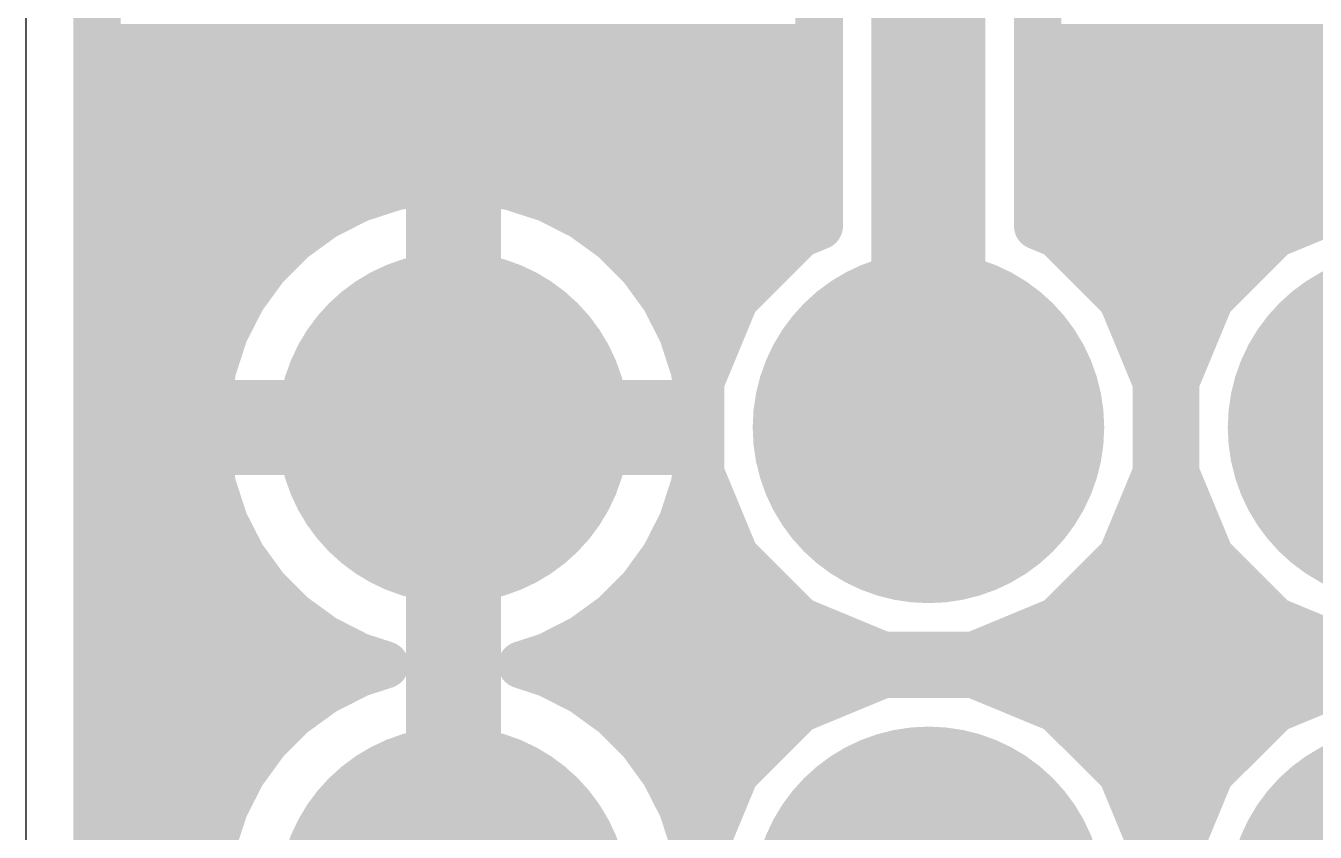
# Model space of a CAD drawing. Extents: x 0 to 38, y 0 to 44.4.
# Drawn here: x 0 to 6.89, y 25.01 to 29.33 of the extents above; entities that cross this region are included whole.
import ezdxf

# ---------------------------------------------------------------- set-up
doc = ezdxf.new("R2010")
doc.units = 0
for name, color, linetype in [('1', 22, 'CONTINUOUS'), ('17', 82, 'CONTINUOUS'), ('20', 7, 'CONTINUOUS')]:
    doc.layers.add(name, color=color, linetype=linetype)

# ---------------------------------------------------------------- blocks, each defined once
blk = doc.blocks.new('ROUNDP')
at = {"const_width": 0.5}
blk.add_lwpolyline([(0, -0.25, 1), (0, 0.25, 1), (0, -0.25)], format="xyb", dxfattribs=at)

msp = doc.modelspace()

# ---------------------------------------------------------------- linework, layer by layer
at = {"layer": '1'}
for points, const_width in [([(0.381, 0.381), (0.381, 44.059)], 0.254), ([(4.2418, 29.96), (4.2418, 28.2557)], 0.254), ([(4.826, 27.178), (4.826, 29.718)], 0.6096), ([(5.4102, 28.2557), (5.4102, 29.476)], 0.254), ([(0.381, 29.21), (4.2418, 29.21)], 0.254), ([(5.4102, 29.21), (9.4846, 29.21)], 0.254), ([(0.381, 28.956), (4.2418, 28.956)], 0.254), ([(5.4102, 28.956), (9.4846, 28.956)], 0.254), ([(0.381, 28.702), (4.2418, 28.702)], 0.254), ([(5.4102, 28.702), (11.5316, 28.702)], 0.254), ([(2.159, 28.4951), (1.9767, 28.4663)], 0.254), ([(2.159, 27.305), (2.159, 28.4951)], 0.254), ([(2.5953, 28.4663), (2.413, 28.4951)], 0.254), ([(2.413, 28.4951), (2.413, 27.305)], 0.254), ([(0.381, 28.448), (1.9205, 28.448)], 0.254), ([(1.9767, 28.4663), (1.779, 28.402)], 0.254), ([(2.159, 28.448), (2.413, 28.448)], 0.254), ([(2.793, 28.402), (2.5953, 28.4663)], 0.254), ([(2.6515, 28.448), (4.2418, 28.448)], 0.254), ([(5.4102, 28.448), (11.5316, 28.448)], 0.254), ([(1.779, 28.402), (1.5937, 28.3076)], 0.254), ([(2.9783, 28.3076), (2.793, 28.402)], 0.254), ([(7.1235, 28.3972), (6.6754, 28.2116)], 0.254), ([(1.5937, 28.3076), (1.4256, 28.1854)], 0.254), ([(3.1464, 28.1854), (2.9783, 28.3076)], 0.254), ([(4.1354, 28.2116), (3.7924, 27.8686)], 0.254), ([(4.2418, 28.2557), (4.1354, 28.2116)], 0.254), ([(5.5166, 28.2116), (5.4102, 28.2557)], 0.254), ([(5.8596, 27.8686), (5.5166, 28.2116)], 0.254), ([(6.6754, 28.2116), (6.3324, 27.8686)], 0.254), ([(0.381, 28.194), (1.4373, 28.194)], 0.254), ([(1.4256, 28.1854), (1.2786, 28.0384)], 0.254), ([(2.159, 28.194), (2.413, 28.194)], 0.254), ([(3.1347, 28.194), (4.1178, 28.194)], 0.254), ([(3.2934, 28.0384), (3.1464, 28.1854)], 0.254), ([(5.5342, 28.194), (6.6578, 28.194)], 0.254), ([(1.2786, 28.0384), (1.1563, 27.8703)], 0.254), ([(3.4156, 27.8703), (3.2934, 28.0384)], 0.254), ([(0.381, 27.94), (1.207, 27.94)], 0.254), ([(2.159, 27.94), (2.413, 27.94)], 0.254), ([(3.365, 27.94), (3.8638, 27.94)], 0.254), ([(5.7882, 27.94), (6.4038, 27.94)], 0.254), ([(1.1563, 27.8703), (1.062, 27.685)], 0.254), ([(3.51, 27.685), (3.4156, 27.8703)], 0.254), ([(3.7924, 27.8686), (3.6068, 27.4205)], 0.254), ([(6.0452, 27.4205), (5.8596, 27.8686)], 0.254), ([(6.3324, 27.8686), (6.1468, 27.4205)], 0.254), ([(0.381, 27.686), (1.0625, 27.686)], 0.254), ([(1.062, 27.685), (0.9977, 27.4873)], 0.254), ([(2.159, 27.686), (2.413, 27.686)], 0.254), ([(3.5095, 27.686), (3.7168, 27.686)], 0.254), ([(3.5743, 27.4873), (3.51, 27.685)], 0.254), ([(5.9352, 27.686), (6.2568, 27.686)], 0.254), ([(0.9977, 27.4873), (0.9689, 27.305)], 0.254), ([(3.6031, 27.305), (3.5743, 27.4873)], 0.254), ([(0.381, 27.432), (0.989, 27.432)], 0.254), ([(2.159, 27.432), (2.413, 27.432)], 0.254), ([(3.583, 27.432), (3.6116, 27.432)], 0.254), ([(3.6068, 27.4205), (3.6068, 26.9355)], 0.254), ([(6.0404, 27.432), (6.1516, 27.432)], 0.254), ([(6.0452, 26.9355), (6.0452, 27.4205)], 0.254), ([(6.1468, 27.4205), (6.1468, 26.9355)], 0.254), ([(0.9689, 27.305), (2.159, 27.305)], 0.254), ([(2.413, 27.305), (2.159, 27.305)], 0.254), ([(2.159, 27.305), (2.159, 27.051)], 0.254), ([(2.413, 27.051), (2.413, 27.305)], 0.254), ([(2.413, 27.305), (3.6031, 27.305)], 0.254), ([(0.381, 27.178), (2.159, 27.178)], 0.254), ([(2.413, 27.178), (3.6068, 27.178)], 0.254), ([(6.0452, 27.178), (6.1468, 27.178)], 0.254), ([(2.159, 27.051), (0.9689, 27.051)], 0.254), ([(0.9689, 27.051), (0.9977, 26.8687)], 0.254), ([(2.159, 25.9551), (2.159, 27.051)], 0.254), ([(2.159, 27.051), (2.413, 27.051)], 0.254), ([(2.413, 27.051), (2.413, 24.765)], 0.254), ([(3.6031, 27.051), (2.413, 27.051)], 0.254), ([(3.5743, 26.8687), (3.6031, 27.051)], 0.254), ([(0.381, 26.924), (0.989, 26.924)], 0.254), ([(2.159, 26.924), (2.413, 26.924)], 0.254), ([(3.583, 26.924), (3.6116, 26.924)], 0.254), ([(3.6068, 26.9355), (3.7924, 26.4874)], 0.254), ([(5.8596, 26.4874), (6.0452, 26.9355)], 0.254), ([(6.0404, 26.924), (6.1516, 26.924)], 0.254), ([(6.1468, 26.9355), (6.3324, 26.4874)], 0.254), ([(0.9977, 26.8687), (1.062, 26.671)], 0.254), ([(3.51, 26.671), (3.5743, 26.8687)], 0.254), ([(0.381, 26.67), (1.0625, 26.67)], 0.254), ([(1.062, 26.671), (1.1563, 26.4857)], 0.254), ([(2.159, 26.67), (2.413, 26.67)], 0.254), ([(3.4156, 26.4857), (3.51, 26.671)], 0.254), ([(3.5095, 26.67), (3.7168, 26.67)], 0.254), ([(5.9352, 26.67), (6.2568, 26.67)], 0.254), ([(1.1563, 26.4857), (1.2786, 26.3176)], 0.254), ([(3.2934, 26.3176), (3.4156, 26.4857)], 0.254), ([(3.7924, 26.4874), (4.1354, 26.1444)], 0.254), ([(5.5166, 26.1444), (5.8596, 26.4874)], 0.254), ([(6.3324, 26.4874), (6.6754, 26.1444)], 0.254), ([(0.381, 26.416), (1.207, 26.416)], 0.254), ([(2.159, 26.416), (2.413, 26.416)], 0.254), ([(3.365, 26.416), (3.8638, 26.416)], 0.254), ([(5.7882, 26.416), (6.4038, 26.416)], 0.254), ([(1.2786, 26.3176), (1.4256, 26.1706)], 0.254), ([(3.1464, 26.1706), (3.2934, 26.3176)], 0.254), ([(0.381, 26.162), (1.4373, 26.162)], 0.254), ([(1.4256, 26.1706), (1.5937, 26.0484)], 0.254), ([(2.159, 26.162), (2.413, 26.162)], 0.254), ([(2.9783, 26.0484), (3.1464, 26.1706)], 0.254), ([(3.1347, 26.162), (4.1178, 26.162)], 0.254), ([(4.1354, 26.1444), (4.5835, 25.9588)], 0.254), ([(5.0685, 25.9588), (5.5166, 26.1444)], 0.254), ([(5.5342, 26.162), (6.6578, 26.162)], 0.254), ([(6.6754, 26.1444), (7.1235, 25.9588)], 0.254), ([(1.5937, 26.0484), (1.779, 25.954)], 0.254), ([(2.793, 25.954), (2.9783, 26.0484)], 0.254), ([(1.779, 25.954), (1.9205, 25.908)], 0.254), ([(2.159, 24.765), (2.159, 25.9551)], 0.254), ([(2.6515, 25.908), (2.793, 25.954)], 0.254), ([(4.5835, 25.9588), (5.0685, 25.9588)], 0.254), ([(0.381, 25.908), (1.9205, 25.908)], 0.254), ([(1.9205, 25.908), (1.779, 25.862)], 0.254), ([(2.159, 25.908), (2.413, 25.908)], 0.254), ([(2.793, 25.862), (2.6515, 25.908)], 0.254), ([(2.6515, 25.908), (9.4846, 25.908)], 0.254), ([(1.779, 25.862), (1.5937, 25.7676)], 0.254), ([(2.9783, 25.7676), (2.793, 25.862)], 0.254), ([(4.5835, 25.8572), (4.1354, 25.6716)], 0.254), ([(5.0685, 25.8572), (4.5835, 25.8572)], 0.254), ([(5.5166, 25.6716), (5.0685, 25.8572)], 0.254), ([(7.1235, 25.8572), (6.6754, 25.6716)], 0.254), ([(1.5937, 25.7676), (1.4256, 25.6454)], 0.254), ([(3.1464, 25.6454), (2.9783, 25.7676)], 0.254), ([(4.1354, 25.6716), (3.7924, 25.3286)], 0.254), ([(5.8596, 25.3286), (5.5166, 25.6716)], 0.254), ([(6.6754, 25.6716), (6.3324, 25.3286)], 0.254), ([(0.381, 25.654), (1.4373, 25.654)], 0.254), ([(1.4256, 25.6454), (1.2786, 25.4984)], 0.254), ([(2.159, 25.654), (2.413, 25.654)], 0.254), ([(3.1347, 25.654), (4.1178, 25.654)], 0.254), ([(3.2934, 25.4984), (3.1464, 25.6454)], 0.254), ([(5.5342, 25.654), (6.6578, 25.654)], 0.254), ([(1.2786, 25.4984), (1.1563, 25.3302)], 0.254), ([(3.4156, 25.3302), (3.2934, 25.4984)], 0.254), ([(0.381, 25.4), (1.207, 25.4)], 0.254), ([(2.159, 25.4), (2.413, 25.4)], 0.254), ([(3.365, 25.4), (3.8638, 25.4)], 0.254), ([(5.7882, 25.4), (6.4038, 25.4)], 0.254), ([(1.1563, 25.3302), (1.062, 25.145)], 0.254), ([(3.51, 25.145), (3.4156, 25.3302)], 0.254), ([(3.7924, 25.3286), (3.6068, 24.8805)], 0.254), ([(6.0452, 24.8805), (5.8596, 25.3286)], 0.254), ([(6.3324, 25.3286), (6.1468, 24.8805)], 0.254), ([(0.381, 25.146), (1.0625, 25.146)], 0.254), ([(1.062, 25.145), (0.9977, 24.9473)], 0.254), ([(2.159, 25.146), (2.413, 25.146)], 0.254), ([(3.5095, 25.146), (3.7168, 25.146)], 0.254), ([(3.5743, 24.9473), (3.51, 25.145)], 0.254), ([(5.9352, 25.146), (6.2568, 25.146)], 0.254), ([(0.9977, 24.9473), (0.9689, 24.765)], 0.254), ([(3.6031, 24.765), (3.5743, 24.9473)], 0.254), ([(0.381, 24.892), (0.989, 24.892)], 0.254), ([(2.159, 24.892), (2.413, 24.892)], 0.254), ([(3.583, 24.892), (3.6116, 24.892)], 0.254), ([(6.0404, 24.892), (6.1516, 24.892)], 0.254)]:
    msp.add_lwpolyline(points, dxfattribs=dict(at, const_width=const_width))
for points, const_width in [([(0.381, 29.2735, 1), (0.381, 29.1465)], 0.127), ([(4.2418, 29.1465, 1), (4.2418, 29.2735)], 0.127), ([(5.4102, 29.2735, 1), (5.4102, 29.1465)], 0.127), ([(0.381, 29.0195, 1), (0.381, 28.8925)], 0.127), ([(4.2418, 28.8925, 1), (4.2418, 29.0195)], 0.127), ([(5.4102, 29.0195, 1), (5.4102, 28.8925)], 0.127), ([(0.381, 28.7655, 1), (0.381, 28.6385)], 0.127), ([(4.2418, 28.6385, 1), (4.2418, 28.7655)], 0.127), ([(5.4102, 28.7655, 1), (5.4102, 28.6385)], 0.127), ([(2.2225, 28.4951, 1), (2.0955, 28.4951)], 0.127), ([(2.1689, 28.4324, 1), (2.1491, 28.5579)], 0.127), ([(2.4229, 28.5579, 1), (2.4031, 28.4324)], 0.127), ([(2.4765, 28.4951, 1), (2.3495, 28.4951)], 0.127), ([(0.381, 28.5115, 1), (0.381, 28.3845)], 0.127), ([(1.9668, 28.529, 1), (1.9866, 28.4036)], 0.127), ([(1.9205, 28.3845, 1), (1.9205, 28.5115)], 0.127), ([(1.9963, 28.4059, 1), (1.9571, 28.5267)], 0.127), ([(2.159, 28.5115, 1), (2.159, 28.3845)], 0.127), ([(2.413, 28.3845, 1), (2.413, 28.5115)], 0.127), ([(2.6149, 28.5267, 1), (2.5757, 28.4059)], 0.127), ([(2.5854, 28.4036, 1), (2.6052, 28.529)], 0.127), ([(2.6515, 28.5115, 1), (2.6515, 28.3845)], 0.127), ([(4.2418, 28.3845, 1), (4.2418, 28.5115)], 0.127), ([(5.4102, 28.5115, 1), (5.4102, 28.3845)], 0.127), ([(1.7594, 28.4624, 1), (1.7986, 28.3416)], 0.127), ([(1.8078, 28.3455, 1), (1.7502, 28.4586)], 0.127), ([(2.8218, 28.4586, 1), (2.7642, 28.3455)], 0.127), ([(2.7734, 28.3416, 1), (2.8126, 28.4624)], 0.127), ([(1.5649, 28.3642, 1), (1.6226, 28.2511)], 0.127), ([(1.6311, 28.2563, 1), (1.5564, 28.359)], 0.127), ([(3.0156, 28.359, 1), (2.9409, 28.2563)], 0.127), ([(2.9494, 28.2511, 1), (3.0071, 28.3642)], 0.127), ([(4.1111, 28.2703, 1), (4.1597, 28.1529)], 0.127), ([(4.1803, 28.1667, 1), (4.0905, 28.2565)], 0.127), ([(4.2661, 28.197, 1), (4.2175, 28.3143)], 0.127), ([(5.4345, 28.3143, 1), (5.3859, 28.197)], 0.127), ([(5.5615, 28.2565, 1), (5.4717, 28.1667)], 0.127), ([(5.4923, 28.1529, 1), (5.5409, 28.2703)], 0.127), ([(6.6511, 28.2703, 1), (6.6997, 28.1529)], 0.127), ([(6.7203, 28.1667, 1), (6.6305, 28.2565)], 0.127), ([(0.381, 28.2575, 1), (0.381, 28.1305)], 0.127), ([(1.3882, 28.2368, 1), (1.4629, 28.1341)], 0.127), ([(1.4705, 28.1405, 1), (1.3807, 28.2303)], 0.127), ([(1.4373, 28.1305, 1), (1.4373, 28.2575)], 0.127), ([(2.159, 28.2575, 1), (2.159, 28.1305)], 0.127), ([(2.413, 28.1305, 1), (2.413, 28.2575)], 0.127), ([(3.1347, 28.2575, 1), (3.1347, 28.1305)], 0.127), ([(3.1913, 28.2303, 1), (3.1015, 28.1405)], 0.127), ([(3.1091, 28.1341, 1), (3.1838, 28.2368)], 0.127), ([(4.1178, 28.1305, 1), (4.1178, 28.2575)], 0.127), ([(4.1783, 28.2557, 1), (4.3053, 28.2557)], 0.127), ([(5.3467, 28.2557, 1), (5.4737, 28.2557)], 0.127), ([(5.5342, 28.2575, 1), (5.5342, 28.1305)], 0.127), ([(6.6578, 28.1305, 1), (6.6578, 28.2575)], 0.127), ([(1.2336, 28.0833, 1), (1.3235, 27.9935)], 0.127), ([(1.3299, 28.0011, 1), (1.2272, 28.0758)], 0.127), ([(3.3448, 28.0758, 1), (3.2421, 28.0011)], 0.127), ([(3.2485, 27.9935, 1), (3.3383, 28.0833)], 0.127), ([(0.381, 28.0035, 1), (0.381, 27.8765)], 0.127), ([(1.207, 27.8765, 1), (1.207, 28.0035)], 0.127), ([(2.159, 28.0035, 1), (2.159, 27.8765)], 0.127), ([(2.413, 27.8765, 1), (2.413, 28.0035)], 0.127), ([(3.365, 28.0035, 1), (3.365, 27.8765)], 0.127), ([(3.8638, 27.8765, 1), (3.8638, 28.0035)], 0.127), ([(5.7882, 28.0035, 1), (5.7882, 27.8765)], 0.127), ([(6.4038, 27.8765, 1), (6.4038, 28.0035)], 0.127), ([(1.2129, 27.8414, 1), (1.0998, 27.8991)], 0.127), ([(3.4722, 27.8991, 1), (3.3591, 27.8414)], 0.127), ([(3.8511, 27.8443, 1), (3.7337, 27.8929)], 0.127), ([(5.9183, 27.8929, 1), (5.8009, 27.8443)], 0.127), ([(6.3911, 27.8443, 1), (6.2737, 27.8929)], 0.127), ([(1.105, 27.9076, 1), (1.2077, 27.8329)], 0.127), ([(3.3643, 27.8329, 1), (3.467, 27.9076)], 0.127), ([(3.7475, 27.9135, 1), (3.8373, 27.8237)], 0.127), ([(5.8147, 27.8237, 1), (5.9045, 27.9135)], 0.127), ([(6.2875, 27.9135, 1), (6.3773, 27.8237)], 0.127), ([(0.381, 27.7495, 1), (0.381, 27.6225)], 0.127), ([(1.1224, 27.6654, 1), (1.0016, 27.7046)], 0.127), ([(1.0625, 27.6225, 1), (1.0625, 27.7495)], 0.127), ([(2.159, 27.7495, 1), (2.159, 27.6225)], 0.127), ([(2.413, 27.6225, 1), (2.413, 27.7495)], 0.127), ([(3.5095, 27.7495, 1), (3.5095, 27.6225)], 0.127), ([(3.5704, 27.7046, 1), (3.4496, 27.6654)], 0.127), ([(3.7168, 27.6225, 1), (3.7168, 27.7495)], 0.127), ([(5.9352, 27.7495, 1), (5.9352, 27.6225)], 0.127), ([(6.2568, 27.6225, 1), (6.2568, 27.7495)], 0.127), ([(1.0054, 27.7138, 1), (1.1185, 27.6562)], 0.127), ([(3.4535, 27.6562, 1), (3.5666, 27.7138)], 0.127), ([(1.0604, 27.4774, 1), (0.935, 27.4972)], 0.127), ([(3.637, 27.4972, 1), (3.5116, 27.4774)], 0.127), ([(0.381, 27.4955, 1), (0.381, 27.3685)], 0.127), ([(0.9373, 27.5069, 1), (1.0581, 27.4677)], 0.127), ([(0.989, 27.3685, 1), (0.989, 27.4955)], 0.127), ([(2.159, 27.4955, 1), (2.159, 27.3685)], 0.127), ([(2.413, 27.3685, 1), (2.413, 27.4955)], 0.127), ([(3.5139, 27.4677, 1), (3.6347, 27.5069)], 0.127), ([(3.583, 27.4955, 1), (3.583, 27.3685)], 0.127), ([(3.6703, 27.4205, 1), (3.5433, 27.4205)], 0.127), ([(3.5481, 27.4448, 1), (3.6655, 27.3962)], 0.127), ([(3.6116, 27.3685, 1), (3.6116, 27.4955)], 0.127), ([(6.0404, 27.4955, 1), (6.0404, 27.3685)], 0.127), ([(6.1087, 27.4205, 1), (5.9817, 27.4205)], 0.127), ([(5.9865, 27.3962, 1), (6.1039, 27.4448)], 0.127), ([(6.2103, 27.4205, 1), (6.0833, 27.4205)], 0.127), ([(6.0881, 27.4448, 1), (6.2055, 27.3962)], 0.127), ([(6.1516, 27.3685, 1), (6.1516, 27.4955)], 0.127), ([(0.9061, 27.3149, 1), (1.0316, 27.2951)], 0.127), ([(0.9689, 27.3685, 1), (0.9689, 27.2415)], 0.127), ([(2.159, 27.3685, 1), (2.159, 27.2415)], 0.127), ([(2.2225, 27.305, 1), (2.0955, 27.305)], 0.127), ([(2.0955, 27.305, 1), (2.2225, 27.305)], 0.127), ([(2.159, 27.2415, 1), (2.159, 27.3685)], 0.127), ([(2.4765, 27.305, 1), (2.3495, 27.305)], 0.127), ([(2.413, 27.3685, 1), (2.413, 27.2415)], 0.127), ([(2.3495, 27.305, 1), (2.4765, 27.305)], 0.127), ([(2.413, 27.2415, 1), (2.413, 27.3685)], 0.127), ([(3.5404, 27.2951, 1), (3.6659, 27.3149)], 0.127), ([(3.6031, 27.2415, 1), (3.6031, 27.3685)], 0.127), ([(0.381, 27.2415, 1), (0.381, 27.1145)], 0.127), ([(2.159, 27.1145, 1), (2.159, 27.2415)], 0.127), ([(2.413, 27.2415, 1), (2.413, 27.1145)], 0.127), ([(3.6068, 27.1145, 1), (3.6068, 27.2415)], 0.127), ([(4.6736, 27.178, 1), (4.9784, 27.178)], 0.3048), ([(6.0452, 27.2415, 1), (6.0452, 27.1145)], 0.127), ([(6.1468, 27.1145, 1), (6.1468, 27.2415)], 0.127), ([(1.0316, 27.0609, 1), (0.9061, 27.0411)], 0.127), ([(0.9689, 27.1145, 1), (0.9689, 26.9875)], 0.127), ([(2.2225, 27.051, 1), (2.0955, 27.051)], 0.127), ([(2.159, 27.1145, 1), (2.159, 26.9875)], 0.127), ([(2.159, 26.9875, 1), (2.159, 27.1145)], 0.127), ([(2.4765, 27.051, 1), (2.3495, 27.051)], 0.127), ([(2.413, 27.1145, 1), (2.413, 26.9875)], 0.127), ([(2.413, 26.9875, 1), (2.413, 27.1145)], 0.127), ([(3.6659, 27.0411, 1), (3.5404, 27.0609)], 0.127), ([(3.6031, 26.9875, 1), (3.6031, 27.1145)], 0.127), ([(2.0955, 27.051, 1), (2.2225, 27.051)], 0.127), ([(2.3495, 27.051, 1), (2.4765, 27.051)], 0.127), ([(0.381, 26.9875, 1), (0.381, 26.8605)], 0.127), ([(0.989, 26.8605, 1), (0.989, 26.9875)], 0.127), ([(2.159, 26.9875, 1), (2.159, 26.8605)], 0.127), ([(2.413, 26.8605, 1), (2.413, 26.9875)], 0.127), ([(3.583, 26.9875, 1), (3.583, 26.8605)], 0.127), ([(3.6655, 26.9598, 1), (3.5481, 26.9112)], 0.127), ([(3.6116, 26.8605, 1), (3.6116, 26.9875)], 0.127), ([(6.0404, 26.9875, 1), (6.0404, 26.8605)], 0.127), ([(6.1039, 26.9112, 1), (5.9865, 26.9598)], 0.127), ([(6.2055, 26.9598, 1), (6.0881, 26.9112)], 0.127), ([(6.1516, 26.8605, 1), (6.1516, 26.9875)], 0.127), ([(1.0581, 26.8883, 1), (0.9373, 26.8491)], 0.127), ([(3.6347, 26.8491, 1), (3.5139, 26.8883)], 0.127), ([(3.5433, 26.9355, 1), (3.6703, 26.9355)], 0.127), ([(5.9817, 26.9355, 1), (6.1087, 26.9355)], 0.127), ([(6.0833, 26.9355, 1), (6.2103, 26.9355)], 0.127), ([(0.935, 26.8588, 1), (1.0604, 26.8786)], 0.127), ([(3.5116, 26.8786, 1), (3.637, 26.8588)], 0.127), ([(0.381, 26.7335, 1), (0.381, 26.6065)], 0.127), ([(1.1185, 26.6998, 1), (1.0054, 26.6422)], 0.127), ([(1.0016, 26.6514, 1), (1.1224, 26.6906)], 0.127), ([(1.0625, 26.6065, 1), (1.0625, 26.7335)], 0.127), ([(2.159, 26.7335, 1), (2.159, 26.6065)], 0.127), ([(2.413, 26.6065, 1), (2.413, 26.7335)], 0.127), ([(3.5095, 26.7335, 1), (3.5095, 26.6065)], 0.127), ([(3.4496, 26.6906, 1), (3.5704, 26.6514)], 0.127), ([(3.5666, 26.6422, 1), (3.4535, 26.6998)], 0.127), ([(3.7168, 26.6065, 1), (3.7168, 26.7335)], 0.127), ([(5.9352, 26.7335, 1), (5.9352, 26.6065)], 0.127), ([(6.2568, 26.6065, 1), (6.2568, 26.7335)], 0.127), ([(1.2077, 26.5231, 1), (1.105, 26.4484)], 0.127), ([(3.467, 26.4484, 1), (3.3643, 26.5231)], 0.127), ([(3.8373, 26.5323, 1), (3.7475, 26.4425)], 0.127), ([(5.9045, 26.4425, 1), (5.8147, 26.5323)], 0.127), ([(6.3773, 26.5323, 1), (6.2875, 26.4425)], 0.127), ([(0.381, 26.4795, 1), (0.381, 26.3525)], 0.127), ([(1.0998, 26.4569, 1), (1.2129, 26.5146)], 0.127), ([(1.207, 26.3525, 1), (1.207, 26.4795)], 0.127), ([(2.159, 26.4795, 1), (2.159, 26.3525)], 0.127), ([(2.413, 26.3525, 1), (2.413, 26.4795)], 0.127), ([(3.365, 26.4795, 1), (3.365, 26.3525)], 0.127), ([(3.3591, 26.5146, 1), (3.4722, 26.4569)], 0.127), ([(3.7337, 26.4631, 1), (3.8511, 26.5117)], 0.127), ([(3.8638, 26.3525, 1), (3.8638, 26.4795)], 0.127), ([(5.7882, 26.4795, 1), (5.7882, 26.3525)], 0.127), ([(5.8009, 26.5117, 1), (5.9183, 26.4631)], 0.127), ([(6.2737, 26.4631, 1), (6.3911, 26.5117)], 0.127), ([(6.4038, 26.3525, 1), (6.4038, 26.4795)], 0.127), ([(1.3235, 26.3625, 1), (1.2336, 26.2727)], 0.127), ([(1.2272, 26.2802, 1), (1.3299, 26.3549)], 0.127), ([(3.2421, 26.3549, 1), (3.3448, 26.2802)], 0.127), ([(3.3383, 26.2727, 1), (3.2485, 26.3625)], 0.127), ([(0.381, 26.2255, 1), (0.381, 26.0985)], 0.127), ([(1.4629, 26.2219, 1), (1.3882, 26.1192)], 0.127), ([(1.3807, 26.1256, 1), (1.4705, 26.2155)], 0.127), ([(1.4373, 26.0985, 1), (1.4373, 26.2255)], 0.127), ([(2.159, 26.2255, 1), (2.159, 26.0985)], 0.127), ([(2.413, 26.0985, 1), (2.413, 26.2255)], 0.127), ([(3.1347, 26.2255, 1), (3.1347, 26.0985)], 0.127), ([(3.1015, 26.2155, 1), (3.1913, 26.1256)], 0.127), ([(3.1838, 26.1192, 1), (3.1091, 26.2219)], 0.127), ([(4.1597, 26.2031, 1), (4.1111, 26.0857)], 0.127), ([(4.1178, 26.0985, 1), (4.1178, 26.2255)], 0.127), ([(5.5342, 26.2255, 1), (5.5342, 26.0985)], 0.127), ([(5.5409, 26.0857, 1), (5.4923, 26.2031)], 0.127), ([(6.6997, 26.2031, 1), (6.6511, 26.0857)], 0.127), ([(6.6578, 26.0985, 1), (6.6578, 26.2255)], 0.127), ([(4.0905, 26.0995, 1), (4.1803, 26.1893)], 0.127), ([(5.4717, 26.1893, 1), (5.5615, 26.0995)], 0.127), ([(6.6305, 26.0995, 1), (6.7203, 26.1893)], 0.127), ([(1.6226, 26.1049, 1), (1.5649, 25.9918)], 0.127), ([(1.5564, 25.997, 1), (1.6311, 26.0997)], 0.127), ([(2.9409, 26.0997, 1), (3.0156, 25.997)], 0.127), ([(3.0071, 25.9918, 1), (2.9494, 26.1049)], 0.127), ([(1.7986, 26.0144, 1), (1.7594, 25.8936)], 0.127), ([(1.7502, 25.8974, 1), (1.8078, 26.0105)], 0.127), ([(2.2225, 25.9551, 1), (2.0955, 25.9551)], 0.127), ([(2.7642, 26.0105, 1), (2.8218, 25.8974)], 0.127), ([(2.8126, 25.8936, 1), (2.7734, 26.0144)], 0.127), ([(4.5835, 26.0223, 1), (4.5835, 25.8953)], 0.127), ([(4.5592, 25.9001, 1), (4.6078, 26.0175)], 0.127), ([(5.0442, 26.0175, 1), (5.0928, 25.9001)], 0.127), ([(5.0685, 25.8953, 1), (5.0685, 26.0223)], 0.127), ([(0.381, 25.9715, 1), (0.381, 25.8445)], 0.127), ([(1.9401, 25.8476, 1), (1.9008, 25.9684)], 0.127), ([(1.9008, 25.8476, 1), (1.9401, 25.9684)], 0.127), ([(1.9205, 25.8445, 1), (1.9205, 25.9715)], 0.127), ([(2.159, 25.9715, 1), (2.159, 25.8445)], 0.127), ([(2.0955, 25.9551, 1), (2.2225, 25.9551)], 0.127), ([(2.413, 25.8445, 1), (2.413, 25.9715)], 0.127), ([(2.6712, 25.9684, 1), (2.6319, 25.8476)], 0.127), ([(2.6515, 25.9715, 1), (2.6515, 25.8445)], 0.127), ([(2.6319, 25.9684, 1), (2.6712, 25.8476)], 0.127), ([(1.7594, 25.9224, 1), (1.7986, 25.8016)], 0.127), ([(1.8078, 25.8055, 1), (1.7502, 25.9186)], 0.127), ([(2.8218, 25.9186, 1), (2.7642, 25.8055)], 0.127), ([(2.7734, 25.8016, 1), (2.8126, 25.9224)], 0.127), ([(4.5835, 25.9207, 1), (4.5835, 25.7937)], 0.127), ([(4.6078, 25.7985, 1), (4.5592, 25.9159)], 0.127), ([(5.0928, 25.9159, 1), (5.0442, 25.7985)], 0.127), ([(5.0685, 25.7937, 1), (5.0685, 25.9207)], 0.127), ([(1.5649, 25.8242, 1), (1.6226, 25.7111)], 0.127), ([(1.6311, 25.7163, 1), (1.5564, 25.819)], 0.127), ([(3.0156, 25.819, 1), (2.9409, 25.7163)], 0.127), ([(2.9494, 25.7111, 1), (3.0071, 25.8242)], 0.127), ([(4.1111, 25.7303, 1), (4.1597, 25.6129)], 0.127), ([(4.1803, 25.6267, 1), (4.0905, 25.7165)], 0.127), ([(5.5615, 25.7165, 1), (5.4717, 25.6267)], 0.127), ([(5.4923, 25.6129, 1), (5.5409, 25.7303)], 0.127), ([(6.6511, 25.7303, 1), (6.6997, 25.6129)], 0.127), ([(6.7203, 25.6267, 1), (6.6305, 25.7165)], 0.127), ([(0.381, 25.7175, 1), (0.381, 25.5905)], 0.127), ([(1.3882, 25.6968, 1), (1.4629, 25.5941)], 0.127), ([(1.4705, 25.6005, 1), (1.3807, 25.6903)], 0.127), ([(1.4373, 25.5905, 1), (1.4373, 25.7175)], 0.127), ([(2.159, 25.7175, 1), (2.159, 25.5905)], 0.127), ([(2.413, 25.5905, 1), (2.413, 25.7175)], 0.127), ([(3.1347, 25.7175, 1), (3.1347, 25.5905)], 0.127), ([(3.1913, 25.6903, 1), (3.1015, 25.6005)], 0.127), ([(3.1091, 25.5941, 1), (3.1838, 25.6968)], 0.127), ([(4.1178, 25.5905, 1), (4.1178, 25.7175)], 0.127), ([(5.5342, 25.7175, 1), (5.5342, 25.5905)], 0.127), ([(6.6578, 25.5905, 1), (6.6578, 25.7175)], 0.127), ([(1.2336, 25.5433, 1), (1.3235, 25.4535)], 0.127), ([(1.3299, 25.4611, 1), (1.2272, 25.5358)], 0.127), ([(3.3448, 25.5358, 1), (3.2421, 25.4611)], 0.127), ([(3.2485, 25.4535, 1), (3.3383, 25.5433)], 0.127), ([(0.381, 25.4635, 1), (0.381, 25.3365)], 0.127), ([(1.207, 25.3365, 1), (1.207, 25.4635)], 0.127), ([(2.159, 25.4635, 1), (2.159, 25.3365)], 0.127), ([(2.413, 25.3365, 1), (2.413, 25.4635)], 0.127), ([(3.365, 25.4635, 1), (3.365, 25.3365)], 0.127), ([(3.8638, 25.3365, 1), (3.8638, 25.4635)], 0.127), ([(5.7882, 25.4635, 1), (5.7882, 25.3365)], 0.127), ([(6.4038, 25.3365, 1), (6.4038, 25.4635)], 0.127), ([(1.2129, 25.3014, 1), (1.0998, 25.3591)], 0.127), ([(3.4722, 25.3591, 1), (3.3591, 25.3014)], 0.127), ([(3.8511, 25.3043, 1), (3.7337, 25.3529)], 0.127), ([(5.9183, 25.3529, 1), (5.8009, 25.3043)], 0.127), ([(6.3911, 25.3043, 1), (6.2737, 25.3529)], 0.127), ([(1.105, 25.3676, 1), (1.2077, 25.2929)], 0.127), ([(3.3643, 25.2929, 1), (3.467, 25.3676)], 0.127), ([(3.7475, 25.3735, 1), (3.8373, 25.2837)], 0.127), ([(5.8147, 25.2837, 1), (5.9045, 25.3735)], 0.127), ([(6.2875, 25.3735, 1), (6.3773, 25.2837)], 0.127), ([(0.381, 25.2095, 1), (0.381, 25.0825)], 0.127), ([(1.0054, 25.1738, 1), (1.1185, 25.1162)], 0.127), ([(1.1224, 25.1254, 1), (1.0016, 25.1646)], 0.127), ([(1.0625, 25.0825, 1), (1.0625, 25.2095)], 0.127), ([(2.159, 25.2095, 1), (2.159, 25.0825)], 0.127), ([(2.413, 25.0825, 1), (2.413, 25.2095)], 0.127), ([(3.5095, 25.2095, 1), (3.5095, 25.0825)], 0.127), ([(3.5704, 25.1646, 1), (3.4496, 25.1254)], 0.127), ([(3.4535, 25.1162, 1), (3.5666, 25.1738)], 0.127), ([(3.7168, 25.0825, 1), (3.7168, 25.2095)], 0.127), ([(5.9352, 25.2095, 1), (5.9352, 25.0825)], 0.127), ([(6.2568, 25.0825, 1), (6.2568, 25.2095)], 0.127), ([(0.9373, 24.9669, 1), (1.0581, 24.9277)], 0.127), ([(1.0604, 24.9374, 1), (0.935, 24.9572)], 0.127), ([(3.637, 24.9572, 1), (3.5116, 24.9374)], 0.127), ([(3.5139, 24.9277, 1), (3.6347, 24.9669)], 0.127), ([(0.381, 24.9555, 1), (0.381, 24.8285)], 0.127), ([(0.989, 24.8285, 1), (0.989, 24.9555)], 0.127), ([(2.159, 24.9555, 1), (2.159, 24.8285)], 0.127), ([(2.413, 24.8285, 1), (2.413, 24.9555)], 0.127), ([(3.583, 24.9555, 1), (3.583, 24.8285)], 0.127), ([(3.6116, 24.8285, 1), (3.6116, 24.9555)], 0.127), ([(6.0404, 24.9555, 1), (6.0404, 24.8285)], 0.127), ([(6.1516, 24.8285, 1), (6.1516, 24.9555)], 0.127)]:
    msp.add_lwpolyline(points, format="xyb", dxfattribs=dict(at, const_width=const_width))
at = {"layer": '20'}
msp.add_line((0, 44.44), (0, 0), dxfattribs=at)

# ---------------------------------------------------------------- block references
at = {"layer": '17', "xscale": 1.8796, "yscale": 1.8796}
for p in [(2.286, 27.178), (4.826, 27.178), (7.366, 27.178), (2.286, 24.638), (4.826, 24.638), (7.366, 24.638)]:
    msp.add_blockref('ROUNDP', p, dxfattribs=at)

doc.saveas('drawing.dxf')
